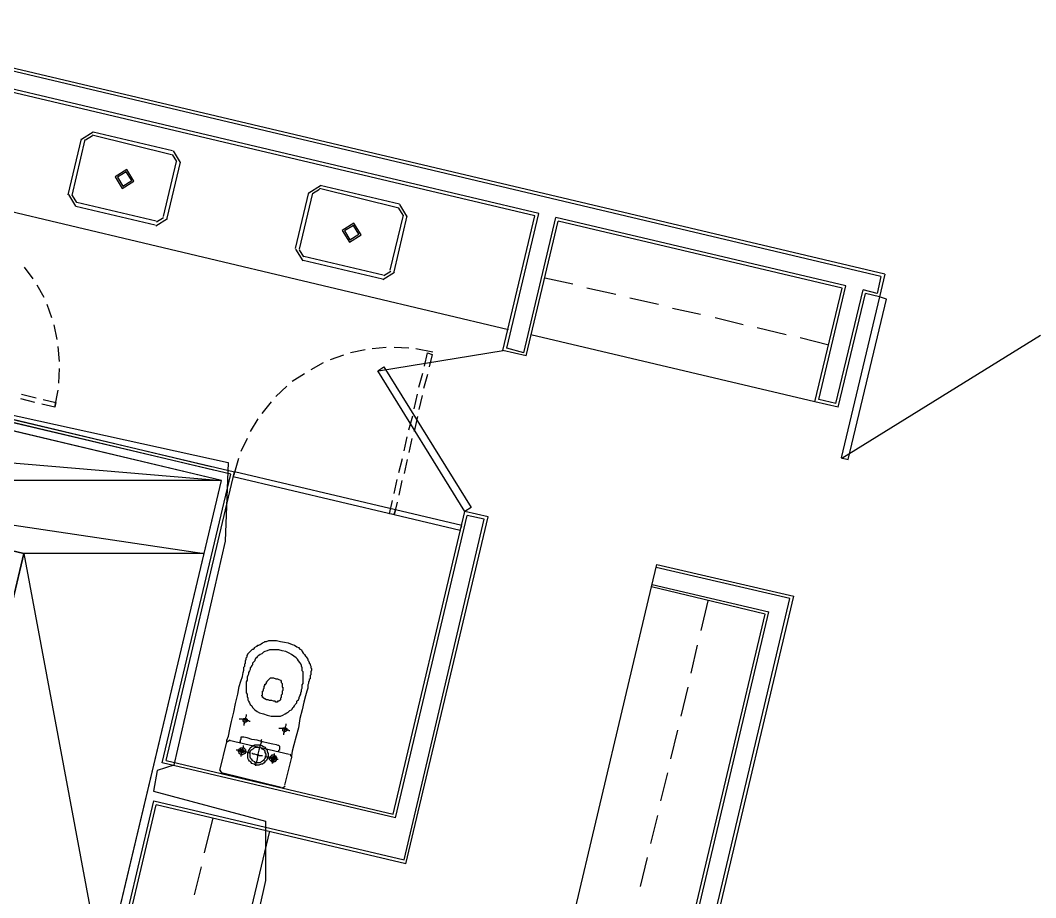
# Model space of a CAD drawing. Header units: feet. Extents: x -84 to 198, y -22 to 181.
# Drawn here: x 95.45 to 112.85, y 49.3 to 64.34 of the extents above; entities that cross this region are included whole.
import ezdxf

# ---------------------------------------------------------------- set-up
doc = ezdxf.new("R2010")
doc.units = ezdxf.units.FT
for name, color, linetype in [('A-AREA-UNIDAD', 30, 'CONTINUOUS'), ('A-LINEA', 7, 'CONTINUOUS'), ('A-MURO-CONCRETO', 8, 'CONTINUOUS')]:
    doc.layers.add(name, color=color, linetype=linetype)

msp = doc.modelspace()

# ---------------------------------------------------------------- linework, layer by layer
at = {"layer": 'A-AREA-UNIDAD'}
msp.add_lwpolyline([(76.608, 66.24), (86.592, 64), (86.64, 62.8089), (85.92, 59.6444), (99.008, 56.7644), (98.96, 55.4133), (98.08, 51.5733), (97.792, 51.4844), (97.728, 51.1289), (99.648, 50.6133), (99.648, 49.6), (98.368, 43.8756), (105.232, 42.2756), (105.712, 44.2489), (106.912, 44.2844), (118.752, 41.44)], dxfattribs=at)
at = {"layer": 'A-LINEA'}
for p, q in [((104.3333, 61.0311), (87.36, 65.0444)), ((104.2667, 60.9911), (87.4, 64.9778)), ((110.2, 59.9511), (89.0533, 64.9511)), ((110.2667, 59.9911), (89.12, 64.9911)), ((96.6984, 62.4266), (96.4978, 62.3028)), ((96.683, 62.3618), (96.5627, 62.2875)), ((96.68, 62.3778), (98.04, 62.0444)), ((96.6933, 62.4311), (98.0533, 62.1111)), ((96.2667, 61.3511), (96.4933, 62.3111)), ((96.3333, 61.3378), (96.56, 62.2978)), ((98.1306, 61.9214), (98.0564, 62.0418)), ((98.1955, 61.9061), (98.0717, 62.1066)), ((98.12, 61.9244), (97.8933, 60.9778)), ((98.1867, 61.9111), (97.96, 60.9511)), ((100.5917, 61.5066), (100.3911, 61.3828)), ((101.9333, 61.1244), (100.5733, 61.4578)), ((101.9467, 61.1911), (100.5867, 61.5111)), ((94.08, 61.3511), (103.8133, 59.0444)), ((96.2711, 61.3561), (96.395, 61.1556)), ((96.336, 61.3408), (96.4103, 61.2205)), ((100.3867, 61.3911), (100.16, 60.4311)), ((100.4533, 61.3778), (100.2267, 60.4178)), ((100.5764, 61.4418), (100.456, 61.3675)), ((97.76, 60.8311), (96.4, 61.1511)), ((97.7733, 60.8978), (96.4133, 61.2178)), ((102.0106, 61.0014), (101.9364, 61.1218)), ((102.0755, 60.9861), (101.9517, 61.1866)), ((97.7683, 60.8223), (97.9689, 60.9461)), ((97.7836, 60.8871), (97.904, 60.9614)), ((101.7867, 60.0578), (102.0133, 61.0044)), ((101.8533, 60.0311), (102.08, 60.9911)), ((103.72, 58.6844), (104.2667, 60.9911)), ((103.7867, 58.7244), (104.3333, 61.0311)), ((104.08, 58.6444), (104.6267, 60.9644)), ((109.6, 59.7911), (104.6267, 60.9644)), ((104.12, 58.5911), (104.6667, 60.8978)), ((109.5333, 59.7511), (104.6667, 60.8978)), ((100.1645, 60.4228), (100.2883, 60.2223)), ((100.2294, 60.4075), (100.3036, 60.2871)), ((100.2933, 60.2311), (101.6533, 59.9111)), ((100.3067, 60.2978), (101.6667, 59.9778)), ((95.6667, 59.9111), (95.52, 60.1111)), ((101.6616, 59.9023), (101.8622, 60.0261)), ((101.677, 59.9671), (101.7973, 60.0414)), ((104.92, 59.8178), (104.44, 59.9244)), ((110.2, 59.9511), (110.1333, 59.6578)), ((110.2, 59.9511), (110.1333, 59.6578)), ((110.2667, 59.9911), (110.1733, 59.6044)), ((95.8533, 59.5911), (95.7333, 59.8044)), ((105.6533, 59.6444), (105.16, 59.7511)), ((109.0667, 57.8044), (109.5333, 59.7511)), ((109.1333, 57.8444), (109.6, 59.7911)), ((109.4267, 57.7778), (109.8933, 59.7244)), ((110.1333, 59.6578), (109.8933, 59.7244)), ((106.3867, 59.4711), (105.8933, 59.5778)), ((109.4667, 57.7111), (109.9333, 59.6578)), ((110.1733, 59.6044), (109.9333, 59.6578)), ((95.9867, 59.2444), (95.9067, 59.4711)), ((107.1067, 59.2978), (106.6267, 59.4044)), ((107.84, 59.1244), (107.36, 59.2444)), ((96.08, 58.8711), (96.0267, 59.1244)), ((108.5733, 58.9511), (108.08, 59.0711)), ((109.0667, 57.8044), (104.2, 58.9511)), ((109.3067, 58.7778), (108.8133, 58.8978)), ((109.5277, 56.8405), (112.9372, 58.9455)), ((109.5277, 56.8405), (112.9372, 58.9455)), ((96.12, 58.4978), (96.0933, 58.7511)), ((101.36, 58.6978), (101.1067, 58.6444)), ((101.36, 58.6978), (101.1067, 58.6444)), ((101.72, 58.7378), (101.48, 58.7111)), ((101.72, 58.7378), (101.48, 58.7111)), ((103.7256, 58.675), (101.5849, 58.3287)), ((102.1067, 58.7244), (101.8533, 58.7378)), ((102.1067, 58.7244), (101.8533, 58.7378)), ((102.52, 58.6578), (102.2267, 58.7111)), ((102.52, 58.6578), (102.2267, 58.7111)), ((104.12, 58.5911), (103.72, 58.6844)), ((104.08, 58.6444), (103.7867, 58.7244)), ((100.9867, 58.6044), (100.76, 58.5244)), ((100.9867, 58.6044), (100.76, 58.5244)), ((102.5067, 58.6178), (102.4533, 58.4044)), ((102.5067, 58.6178), (102.4533, 58.4044)), ((96.1067, 58.1244), (96.12, 58.3778)), ((100.64, 58.4711), (100.4267, 58.3511)), ((100.64, 58.4711), (100.4267, 58.3511)), ((100.32, 58.2844), (100.1067, 58.1511)), ((100.32, 58.2844), (100.1067, 58.1511)), ((102.28, 58.0578), (102.3467, 58.2978)), ((102.28, 58.0578), (102.3467, 58.2978)), ((102.4267, 58.2711), (102.36, 58.0311)), ((102.4267, 58.2711), (102.36, 58.0311)), ((93.28, 57.9778), (99.12, 56.6044)), ((100.0133, 58.0711), (99.8267, 57.8978)), ((100.0133, 58.0711), (99.8267, 57.8978)), ((99.0533, 56.5644), (93.2133, 57.9378)), ((98.76, 56.6311), (93.5333, 57.8711)), ((93.6, 57.9111), (98.72, 56.6978)), ((95.6933, 57.7911), (95.4533, 57.8578)), ((95.4667, 57.9378), (95.72, 57.8711)), ((99.7467, 57.8044), (99.5867, 57.6044)), ((99.7467, 57.8044), (99.5867, 57.6044)), ((102.2, 57.6844), (102.2533, 57.9378)), ((102.2, 57.6844), (102.2533, 57.9378)), ((102.3333, 57.9111), (102.28, 57.6711)), ((102.3333, 57.9111), (102.28, 57.6711)), ((109.4667, 57.7111), (109.0667, 57.8044)), ((109.4267, 57.7778), (109.1333, 57.8444)), ((96.04, 57.7111), (95.8133, 57.7644)), ((99.52, 57.5111), (99.3867, 57.2978)), ((99.52, 57.5111), (99.3867, 57.2978)), ((102.1067, 57.3244), (102.1733, 57.5644)), ((102.1067, 57.3244), (102.1733, 57.5644)), ((102.2533, 57.5511), (102.2, 57.2978)), ((102.2533, 57.5511), (102.2, 57.2978)), ((99.3333, 57.1778), (99.2267, 56.9511)), ((99.3333, 57.1778), (99.2267, 56.9511)), ((102.0267, 56.9644), (102.08, 57.2044)), ((102.0267, 56.9644), (102.08, 57.2044)), ((102.16, 57.1778), (102.1067, 56.9378)), ((102.16, 57.1778), (102.1067, 56.9378)), ((99.1867, 56.8311), (99.1067, 56.5511)), ((99.1867, 56.8311), (99.1067, 56.5511)), ((101.9333, 56.5911), (102, 56.8311)), ((101.9333, 56.5911), (102, 56.8311)), ((102.08, 56.8178), (102.0267, 56.5778)), ((102.08, 56.8178), (102.0267, 56.5778)), ((97.9467, 51.6578), (99.12, 56.6044)), ((97.88, 51.6178), (99.0533, 56.5644)), ((101.8533, 56.2311), (101.9067, 56.4711)), ((101.8533, 56.2311), (101.9067, 56.4711)), ((101.9867, 56.4578), (101.9333, 56.2044)), ((101.9867, 56.4578), (101.9333, 56.2044)), ((101.8267, 55.9244), (101.8267, 55.9244)), ((101.8267, 55.9244), (101.8267, 55.9244)), ((101.84, 50.7378), (103.0667, 55.9244)), ((103.4667, 55.8311), (103.0667, 55.9244)), ((101.88, 50.6711), (103.1067, 55.8578)), ((102.0267, 49.9511), (103.4, 55.7911)), ((102.0533, 49.8844), (103.4667, 55.8311)), ((103.4, 55.7911), (103.1067, 55.8578)), ((102.96, 55.6444), (102.96, 55.6444)), ((106.2667, 54.6311), (106.36, 55.0178)), ((106.36, 55.0178), (108.7067, 54.4711)), ((108.64, 54.4311), (106.3467, 54.9644)), ((106.28, 54.6711), (108.28, 54.2044)), ((103.9467, 44.8444), (106.2667, 54.6311)), ((108.2133, 54.1644), (106.2667, 54.6311)), ((106.2267, 44.2444), (108.64, 54.4311)), ((106.2933, 44.2844), (108.7067, 54.4711)), ((107.12, 53.8844), (107.24, 54.3911)), ((105.36, 42.1111), (108.2133, 54.1644)), ((105.4, 42.0444), (108.28, 54.2044)), ((106.9467, 53.1511), (107.0533, 53.6311)), ((106.7733, 52.4178), (106.8933, 52.9111)), ((106.6, 51.6844), (106.72, 52.1778)), ((98.8667, 51.4844), (98.9867, 51.9778)), ((99.0441, 52.0032), (98.9879, 51.9685)), ((99.0267, 52.0044), (100.0533, 51.7644)), ((100.0933, 51.7111), (99.9733, 51.2311)), ((100.1054, 51.707), (100.0707, 51.7632)), ((101.88, 50.6711), (97.88, 51.6178)), ((97.9467, 51.6578), (101.84, 50.7378)), ((98.8679, 51.4885), (98.9026, 51.4324)), ((99.92, 51.1911), (98.8933, 51.4444)), ((106.4267, 50.9644), (106.5467, 51.4444)), ((99.9293, 51.179), (99.9854, 51.2137)), ((96.68, 46.5111), (97.7333, 50.9644)), ((96.7467, 46.5378), (97.7733, 50.8978)), ((97.7333, 50.9644), (102.0267, 49.9511)), ((102.0533, 49.8844), (97.7733, 50.8978)), ((98.7467, 50.6711), (98.6, 50.0711)), ((106.2533, 50.2311), (106.3733, 50.7111)), ((99.72, 50.4444), (98.68, 46.0844)), ((106.08, 49.4978), (106.2, 49.9911)), ((98.5467, 49.8311), (98.4267, 49.3511))]:
    msp.add_line(p, q, dxfattribs=at)
for points in [[(97.0711, 61.6628), (97.195, 61.4623), (97.3955, 61.5861), (97.2717, 61.7866), (97.0711, 61.6628)], [(97.1101, 61.6536), (97.2042, 61.5012), (97.3566, 61.5953), (97.2625, 61.7477), (97.1101, 61.6536)], [(101.2889, 60.6661), (101.165, 60.8666), (100.9645, 60.7428), (101.0883, 60.5423), (101.2889, 60.6661)], [(101.2499, 60.6753), (101.1558, 60.8277), (101.0034, 60.7336), (101.0975, 60.5812), (101.2499, 60.6753)], [(81.4, 47.9244), (90.2133, 45.8444), (89.9867, 44.8711), (97.7733, 43.0311), (98.4533, 45.9511), (96.5067, 46.4044), (98.8933, 56.4578), (85.8933, 59.5378), (85.4267, 57.5911), (95.5067, 55.2044), (93.5867, 47.0978), (81.8533, 49.8711), (81.4, 47.9244)], [(110.1733, 59.6044), (109.52, 56.8444), (109.64, 56.8178), (110.2933, 59.5644), (110.1733, 59.6044)], [(110.1733, 59.6044), (109.52, 56.8444), (109.64, 56.8178), (110.2933, 59.5644), (110.1733, 59.6044)], [(102.3733, 58.4178), (102.4267, 58.6444), (102.5067, 58.6178)], [(102.3733, 58.4178), (102.4267, 58.6444), (102.5067, 58.6178)], [(103.0667, 55.9244), (101.5733, 58.3378), (101.68, 58.4044), (103.1733, 55.9911), (103.0667, 55.9244)], [(95.84, 57.8444), (96.0533, 57.7911), (96.04, 57.7111), (96.0933, 58.0044)], [(101.88, 55.9511), (99.12, 56.6044), (99.0933, 56.5244), (101.8533, 55.8711), (101.88, 55.9511)], [(101.88, 55.9511), (99.12, 56.6044), (99.0933, 56.5244), (101.8533, 55.8711), (101.88, 55.9511)], [(99.1467, 56.5511), (99.1467, 56.5511), (99.1467, 56.5511)], [(99.1467, 56.5511), (99.1467, 56.5511), (99.1467, 56.5511)], [(101.9067, 56.0844), (101.8533, 55.8711), (101.7733, 55.8844), (101.8267, 56.1111)], [(101.9067, 56.0844), (101.8533, 55.8711), (101.7733, 55.8844), (101.8267, 56.1111)], [(103.0133, 55.6844), (101.88, 55.9511), (101.8533, 55.8711), (102.9867, 55.6044), (103.0133, 55.6844)], [(103.0133, 55.6844), (101.88, 55.9511), (101.8533, 55.8711), (102.9867, 55.6044), (103.0133, 55.6844)], [(101.9067, 55.8978), (101.9067, 55.8978), (101.9067, 55.8978)], [(101.9067, 55.8978), (101.9067, 55.8978), (101.9067, 55.8978)], [(98.9867, 51.9778), (98.9867, 52.0044), (99.0133, 52.0711), (99.04, 52.1911), (99.0667, 52.3244), (99.1067, 52.4844), (99.1333, 52.6311), (99.1733, 52.7911), (99.2, 52.9244), (99.2267, 53.0178), (99.2533, 53.0978), (99.2667, 53.1644), (99.28, 53.2044), (99.28, 53.2311), (99.28, 53.2578), (99.2933, 53.2711), (99.2933, 53.2844), (99.2933, 53.2978), (99.2933, 53.3111), (99.3067, 53.3244), (99.3067, 53.3378), (99.3067, 53.3511), (99.3067, 53.3644), (99.32, 53.3911), (99.32, 53.4044), (99.32, 53.4178), (99.3333, 53.4311), (99.3333, 53.4444), (99.3333, 53.4578), (99.3467, 53.4711), (99.3467, 53.4844), (99.36, 53.4978), (99.3733, 53.5111), (99.3867, 53.5244), (99.4, 53.5378), (99.4133, 53.5511), (99.4267, 53.5644), (99.44, 53.5644), (99.4533, 53.5778), (99.4667, 53.5911), (99.48, 53.6044), (99.5067, 53.6178), (99.52, 53.6311), (99.5333, 53.6311), (99.56, 53.6444), (99.5733, 53.6578), (99.6, 53.6711), (99.6267, 53.6844), (99.64, 53.6978), (99.6667, 53.6978), (99.7067, 53.7111), (99.7467, 53.7111), (99.7867, 53.7111), (99.84, 53.7111), (99.9067, 53.6978), (99.9733, 53.6844), (100.04, 53.6711), (100.1067, 53.6444), (100.1467, 53.6311), (100.1867, 53.6044), (100.2133, 53.5911), (100.24, 53.5644), (100.2667, 53.5511), (100.28, 53.5244), (100.2933, 53.4978), (100.3067, 53.4844), (100.32, 53.4711), (100.3333, 53.4444), (100.3467, 53.4311), (100.36, 53.4178), (100.3733, 53.3911), (100.3733, 53.3778), (100.3867, 53.3644), (100.4, 53.3378), (100.4, 53.3244), (100.4133, 53.3111), (100.4133, 53.2978), (100.4267, 53.2711), (100.4267, 53.2578), (100.4267, 53.2444), (100.44, 53.2311), (100.44, 53.2178), (100.44, 53.2044), (100.4267, 53.1778), (100.4267, 53.1644), (100.4267, 53.1511), (100.4267, 53.1378), (100.4267, 53.1244), (100.4133, 53.1111), (100.4133, 53.0978), (100.4133, 53.0844), (100.4133, 53.0578), (100.4, 53.0444), (100.4, 53.0311), (100.4, 53.0178), (100.3867, 53.0044), (100.3867, 52.9911), (100.3867, 52.9778), (100.3733, 52.9511), (100.3733, 52.8978), (100.36, 52.8444), (100.3333, 52.7644), (100.3067, 52.6578), (100.28, 52.5244), (100.24, 52.3778), (100.2133, 52.2178), (100.1733, 52.0711), (100.1333, 51.9244), (100.1067, 51.8178), (100.0933, 51.7378), (100.0933, 51.7111)], [(99.68, 52.4311), (99.7467, 52.4178), (99.8133, 52.4178), (99.8667, 52.4178), (99.9067, 52.4178), (99.9467, 52.4311), (99.9867, 52.4578), (100.0133, 52.4711), (100.04, 52.4844), (100.0667, 52.5111), (100.0933, 52.5244), (100.1067, 52.5378), (100.12, 52.5644), (100.1333, 52.5778), (100.1467, 52.5911), (100.16, 52.6178), (100.1733, 52.6311), (100.1867, 52.6444), (100.1867, 52.6711), (100.2, 52.6844), (100.2133, 52.6978), (100.2267, 52.7244), (100.2267, 52.7378), (100.24, 52.7644), (100.2533, 52.7911), (100.2533, 52.8178), (100.2667, 52.8444), (100.2667, 52.8711), (100.28, 52.8978), (100.28, 52.9244), (100.28, 52.9511), (100.2933, 52.9778), (100.2933, 53.0044), (100.2933, 53.0311), (100.2933, 53.0578), (100.2933, 53.0711), (100.2933, 53.0978), (100.2933, 53.1111), (100.2933, 53.1378), (100.2933, 53.1511), (100.2933, 53.1778), (100.28, 53.1911), (100.28, 53.2044), (100.28, 53.2311), (100.28, 53.2444), (100.2667, 53.2711), (100.2667, 53.2844), (100.2533, 53.3111), (100.24, 53.3378), (100.2133, 53.3644), (100.2, 53.3911), (100.1733, 53.4178), (100.1333, 53.4444), (100.0933, 53.4711), (100.0533, 53.4978), (100, 53.5244), (99.9333, 53.5378), (99.88, 53.5511), (99.8133, 53.5511), (99.76, 53.5511), (99.72, 53.5511), (99.68, 53.5378), (99.64, 53.5244), (99.6133, 53.5111), (99.5867, 53.4844), (99.56, 53.4711), (99.5333, 53.4578), (99.52, 53.4444), (99.5067, 53.4311), (99.4933, 53.4178), (99.48, 53.4044), (99.4667, 53.3778), (99.4667, 53.3644), (99.4533, 53.3511), (99.44, 53.3378), (99.4267, 53.3244), (99.4267, 53.2978), (99.4133, 53.2844), (99.4, 53.2578), (99.3867, 53.2444), (99.3867, 53.2178), (99.3733, 53.1911), (99.36, 53.1644), (99.36, 53.1378), (99.3467, 53.1111), (99.3333, 53.0844), (99.3333, 53.0578), (99.3333, 53.0311), (99.32, 53.0044), (99.32, 52.9778), (99.32, 52.9644), (99.32, 52.9378), (99.32, 52.9111), (99.32, 52.8978), (99.32, 52.8711), (99.32, 52.8578), (99.32, 52.8311), (99.32, 52.8178), (99.3333, 52.7911), (99.3333, 52.7644), (99.3333, 52.7511), (99.3467, 52.7244), (99.3467, 52.6978), (99.36, 52.6711), (99.3733, 52.6444), (99.3867, 52.6178), (99.4133, 52.5911), (99.4267, 52.5644), (99.4667, 52.5244), (99.5067, 52.4978), (99.5467, 52.4711), (99.6133, 52.4578), (99.68, 52.4311)], [(99.64, 52.7111), (99.6267, 52.7111), (99.6267, 52.7244), (99.6133, 52.7244), (99.6133, 52.7378), (99.6, 52.7378), (99.6, 52.7511), (99.5867, 52.7644), (99.5867, 52.7778), (99.6, 52.7778), (99.6, 52.7911), (99.6, 52.8044), (99.6, 52.8178), (99.6, 52.8311), (99.6, 52.8444), (99.6133, 52.8578), (99.6133, 52.8711), (99.6133, 52.8844), (99.6267, 52.8978), (99.6267, 52.9111), (99.6267, 52.9244), (99.6267, 52.9378), (99.64, 52.9378), (99.64, 52.9511), (99.64, 52.9644), (99.6533, 52.9644), (99.6533, 52.9778), (99.6667, 52.9778), (99.6667, 52.9911), (99.6667, 53.0044), (99.68, 53.0044), (99.68, 53.0178), (99.6933, 53.0311), (99.7067, 53.0444), (99.72, 53.0578), (99.7333, 53.0711), (99.76, 53.0711), (99.7867, 53.0711), (99.8267, 53.0578), (99.8533, 53.0578), (99.88, 53.0444), (99.9067, 53.0311), (99.92, 53.0178), (99.92, 52.9911), (99.9333, 52.9778), (99.9333, 52.9644), (99.9333, 52.9511), (99.9333, 52.9378), (99.9333, 52.9244), (99.9333, 52.9111), (99.9467, 52.9111), (99.9467, 52.8978), (99.9467, 52.8844), (99.9467, 52.8711), (99.9467, 52.8578), (99.9333, 52.8444), (99.9333, 52.8311), (99.9333, 52.8178), (99.9333, 52.7911), (99.92, 52.7778), (99.92, 52.7644), (99.92, 52.7511), (99.92, 52.7378), (99.9067, 52.7244), (99.9067, 52.7111), (99.9067, 52.6978), (99.8933, 52.6844), (99.88, 52.6711), (99.8667, 52.6711), (99.8533, 52.6711), (99.8533, 52.6578), (99.84, 52.6578), (99.8267, 52.6578), (99.8133, 52.6711), (99.7867, 52.6711), (99.76, 52.6844), (99.72, 52.6844), (99.6933, 52.6978), (99.6667, 52.6978), (99.64, 52.7111)], [(99.32, 52.4444), (99.32, 52.4311), (99.32, 52.4178), (99.3067, 52.3911), (99.3067, 52.3644), (99.2933, 52.3378), (99.2933, 52.3111), (99.28, 52.2844), (99.28, 52.2711), (99.28, 52.2578)], [(99.3867, 52.3244), (99.3733, 52.3244), (99.36, 52.3378), (99.3333, 52.3378), (99.3067, 52.3511), (99.28, 52.3511), (99.2533, 52.3644), (99.2267, 52.3644), (99.2133, 52.3644), (99.2, 52.3644)], [(99.3067, 52.3778), (99.32, 52.3778), (99.3333, 52.3644), (99.3333, 52.3511), (99.3333, 52.3378), (99.3333, 52.3244), (99.32, 52.3244), (99.32, 52.3111), (99.3067, 52.3111), (99.2933, 52.3111), (99.28, 52.3111), (99.28, 52.3244), (99.2667, 52.3244), (99.2667, 52.3378), (99.2667, 52.3511), (99.2667, 52.3644), (99.28, 52.3778), (99.2933, 52.3778), (99.3067, 52.3778)], [(100, 52.2844), (100, 52.2711), (100, 52.2578), (99.9867, 52.2311), (99.9867, 52.2044), (99.9733, 52.1778), (99.9733, 52.1511), (99.96, 52.1244), (99.96, 52.1111), (99.96, 52.0978)], [(99.88, 51.8044), (99.88, 51.8178), (99.88, 51.8311), (99.8933, 51.8444), (99.8933, 51.8578), (99.8933, 51.8711), (99.8933, 51.8844), (99.8933, 51.8978), (99.88, 51.9111), (99.8667, 51.9111), (99.84, 51.9244), (99.7733, 51.9378), (99.6933, 51.9511), (99.6, 51.9778), (99.5067, 52.0044), (99.4133, 52.0178), (99.3333, 52.0444), (99.28, 52.0578), (99.2533, 52.0578), (99.24, 52.0578), (99.2267, 52.0578), (99.2267, 52.0444), (99.2267, 52.0311), (99.2267, 52.0178), (99.2133, 52.0044), (99.2133, 51.9911), (99.2133, 51.9778), (99.2133, 51.9644), (99.2, 51.9644)], [(100.0667, 52.1644), (100.0533, 52.1644), (100.04, 52.1778), (100.0133, 52.1778), (99.9867, 52.1911), (99.96, 52.1911), (99.9333, 52.2044), (99.9067, 52.2044), (99.8933, 52.2044), (99.88, 52.2044)], [(99.9867, 52.2178), (100, 52.2178), (100.0133, 52.2044), (100.0133, 52.1911), (100.0133, 52.1778), (100.0133, 52.1644), (100, 52.1644), (100, 52.1511), (99.9867, 52.1511), (99.9733, 52.1511), (99.96, 52.1511), (99.96, 52.1644), (99.9467, 52.1644), (99.9467, 52.1778), (99.9467, 52.1911), (99.9467, 52.2044), (99.9467, 52.2178), (99.96, 52.2178), (99.9733, 52.2178), (99.9867, 52.2178)], [(99.2667, 51.9111), (99.2667, 51.8978), (99.2667, 51.8844), (99.2533, 51.8578), (99.2533, 51.8311), (99.24, 51.8044), (99.24, 51.7778), (99.2267, 51.7511), (99.2267, 51.7378), (99.2267, 51.7244)], [(99.56, 51.9244), (99.5867, 51.9111), (99.6133, 51.8978), (99.64, 51.8844), (99.6533, 51.8578), (99.68, 51.8311), (99.68, 51.8044), (99.6933, 51.7778), (99.6933, 51.7378), (99.6933, 51.7111), (99.68, 51.6844), (99.6667, 51.6578), (99.64, 51.6311), (99.6267, 51.6178), (99.6, 51.5911), (99.5733, 51.5911), (99.5333, 51.5778), (99.5067, 51.5778), (99.48, 51.5778), (99.4533, 51.5911), (99.4133, 51.6044), (99.4, 51.6311), (99.3733, 51.6444), (99.36, 51.6711), (99.3467, 51.6978), (99.3467, 51.7244), (99.3467, 51.7644), (99.3467, 51.7911), (99.36, 51.8178), (99.3733, 51.8444), (99.3867, 51.8711), (99.4133, 51.8978), (99.44, 51.9111), (99.4667, 51.9244), (99.4933, 51.9244), (99.52, 51.9244), (99.56, 51.9244)], [(99.5467, 51.8844), (99.5733, 51.8711), (99.5867, 51.8578), (99.6133, 51.8444), (99.6267, 51.8311), (99.64, 51.8178), (99.64, 51.7911), (99.6533, 51.7644), (99.6533, 51.7511), (99.6533, 51.7244), (99.64, 51.6978), (99.6267, 51.6711), (99.6133, 51.6578), (99.6, 51.6444), (99.5733, 51.6311), (99.56, 51.6178), (99.5333, 51.6178), (99.5067, 51.6178), (99.48, 51.6178), (99.4667, 51.6311), (99.44, 51.6444), (99.4267, 51.6578), (99.4133, 51.6711), (99.4, 51.6844), (99.3867, 51.7111), (99.3867, 51.7378), (99.3867, 51.7644), (99.3867, 51.7778), (99.3867, 51.8044), (99.4, 51.8311), (99.4133, 51.8444), (99.44, 51.8578), (99.4533, 51.8711), (99.48, 51.8844), (99.4933, 51.8844), (99.52, 51.8844), (99.5467, 51.8844)], [(99.5867, 52.0178), (99.5733, 52.0044), (99.5733, 51.9644), (99.56, 51.9111), (99.5333, 51.8311), (99.52, 51.7644), (99.5067, 51.6844), (99.4933, 51.6311), (99.48, 51.5911), (99.48, 51.5644)], [(99.3733, 51.7778), (99.3733, 51.7911), (99.3467, 51.7911), (99.32, 51.8044), (99.28, 51.8044), (99.24, 51.8178), (99.2133, 51.8178), (99.1867, 51.8311), (99.16, 51.8311), (99.1467, 51.8311)], [(99.2667, 51.8711), (99.28, 51.8711), (99.2933, 51.8578), (99.2933, 51.8444), (99.3067, 51.8444), (99.3067, 51.8311), (99.3067, 51.8178), (99.3067, 51.8044), (99.3067, 51.7911), (99.2933, 51.7778), (99.28, 51.7644), (99.2667, 51.7644), (99.2533, 51.7511), (99.24, 51.7511), (99.2267, 51.7644), (99.2133, 51.7644), (99.2, 51.7778), (99.2, 51.7911), (99.1867, 51.8044), (99.1867, 51.8178), (99.1867, 51.8311), (99.1867, 51.8444), (99.2, 51.8444), (99.2, 51.8578), (99.2133, 51.8578), (99.2267, 51.8711), (99.24, 51.8711), (99.2533, 51.8711), (99.2667, 51.8711)], [(99.2533, 51.8444), (99.2667, 51.8444), (99.2667, 51.8311), (99.28, 51.8311), (99.28, 51.8178), (99.28, 51.8044), (99.2667, 51.7911), (99.2533, 51.7911), (99.24, 51.7911), (99.2267, 51.7911), (99.2267, 51.8044), (99.2133, 51.8044), (99.2133, 51.8178), (99.2133, 51.8311), (99.2267, 51.8311), (99.2267, 51.8444), (99.24, 51.8444), (99.2533, 51.8444)], [(99.6, 51.7378), (99.5867, 51.7378), (99.5733, 51.7378), (99.5467, 51.7378), (99.52, 51.7511), (99.4933, 51.7511), (99.4667, 51.7644), (99.44, 51.7644), (99.4267, 51.7778), (99.4133, 51.7778)], [(99.8667, 51.6711), (99.84, 51.6711), (99.8133, 51.6844), (99.7733, 51.6844), (99.7333, 51.6978), (99.7067, 51.7111), (99.68, 51.7111), (99.6533, 51.7244), (99.64, 51.7244)], [(99.8, 51.7511), (99.8, 51.7378), (99.8133, 51.7378), (99.8267, 51.7378), (99.8267, 51.7244), (99.84, 51.7111), (99.84, 51.6978), (99.84, 51.6844), (99.84, 51.6711), (99.8267, 51.6578), (99.8267, 51.6444), (99.8133, 51.6444), (99.8133, 51.6311), (99.8, 51.6311), (99.7867, 51.6311), (99.7733, 51.6311), (99.76, 51.6311), (99.7467, 51.6444), (99.7333, 51.6578), (99.72, 51.6711), (99.72, 51.6844), (99.72, 51.6978), (99.7333, 51.7111), (99.7333, 51.7244), (99.7467, 51.7378), (99.76, 51.7378), (99.76, 51.7511), (99.7733, 51.7511), (99.7867, 51.7511), (99.8, 51.7511)], [(99.7867, 51.7244), (99.8, 51.7111), (99.8133, 51.7111), (99.8133, 51.6978), (99.8133, 51.6844), (99.8133, 51.6711), (99.8, 51.6711), (99.8, 51.6578), (99.7867, 51.6578), (99.7733, 51.6578), (99.76, 51.6578), (99.76, 51.6711), (99.7467, 51.6844), (99.7467, 51.6978), (99.76, 51.6978), (99.76, 51.7111), (99.7733, 51.7111), (99.7733, 51.7244), (99.7867, 51.7244)], [(99.8, 51.7778), (99.8, 51.7644), (99.8, 51.7378), (99.7867, 51.7111), (99.7733, 51.6711), (99.7733, 51.6444), (99.7733, 51.6178), (99.76, 51.6044)]]:
    msp.add_lwpolyline(points, dxfattribs=at)
at = {"layer": 'A-MURO-CONCRETO'}
for points in [[(94.12, 57.5911), (85.4267, 57.5911), (98.8933, 56.4578), (94.12, 57.5911)], [(85.4267, 57.5911), (98.8933, 56.4578), (90.2, 56.4578), (85.4267, 57.5911), (85.4267, 57.5911)], [(98.8933, 56.4578), (90.2, 56.4578), (98.6, 55.2044), (98.8933, 56.4578)], [(90.2, 56.4578), (98.6, 55.2044), (95.5067, 55.2044), (90.2, 56.4578), (90.2, 56.4578)], [(95.5067, 55.2044), (96.8667, 47.9244), (93.7867, 47.9244), (95.5067, 55.2044), (95.5067, 55.2044)], [(98.6, 55.2044), (95.5067, 55.2044), (96.8667, 47.9244), (98.6, 55.2044)]]:
    msp.add_lwpolyline(points, dxfattribs=at)

doc.saveas('drawing.dxf')
